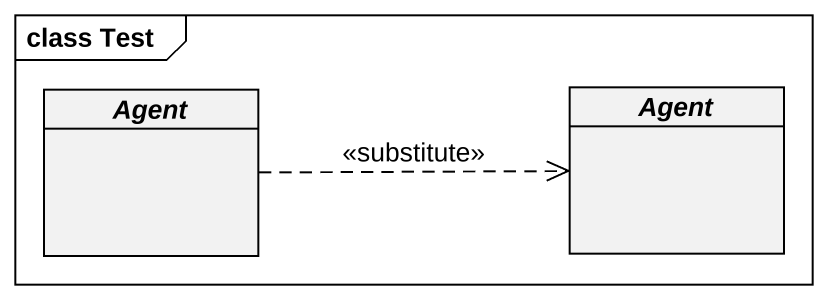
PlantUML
@startuml
mainframe class Test
hide circle
hide empty members
abstract class "Agent" as Agent_
abstract class "Agent" as Agent__2
Agent_ .right.> Agent__2 : <<substitute>>
@enduml
